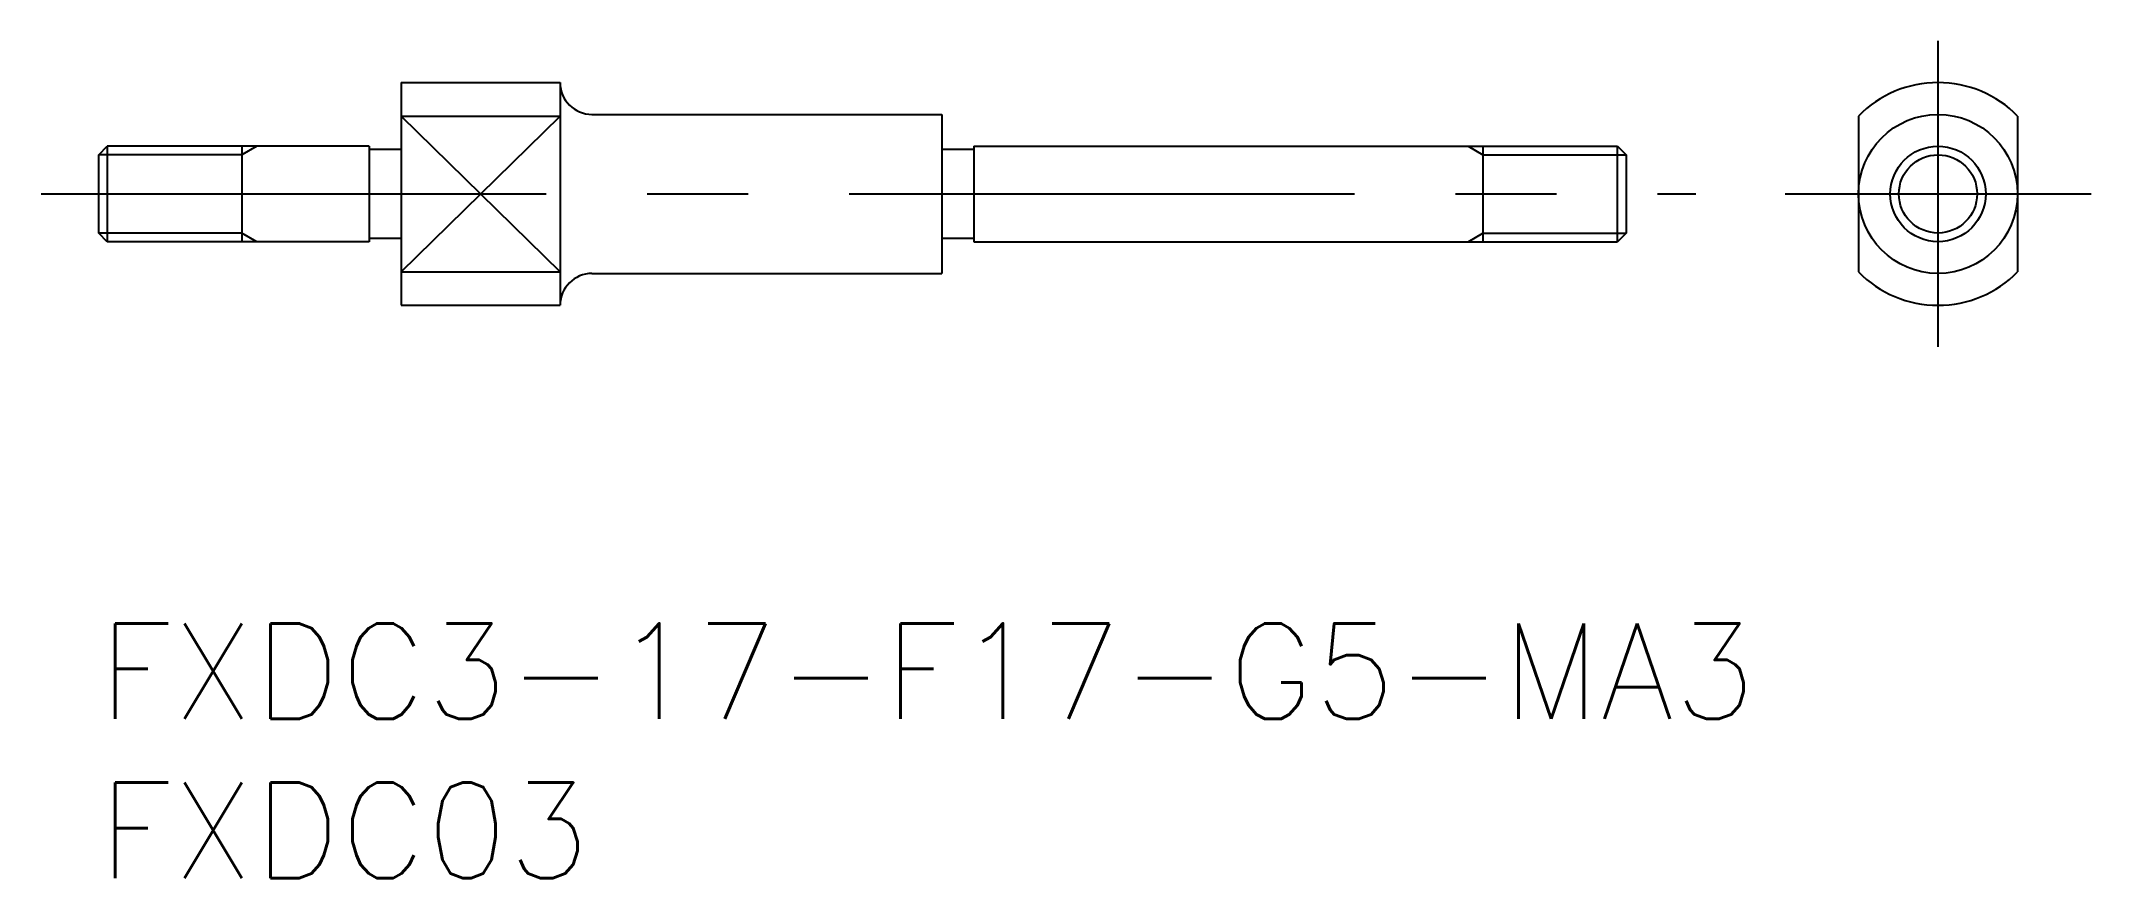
# Model space of a CAD drawing. Extents: x -1.8 to 62.6, y -8 to 18.3.
import ezdxf

# ---------------------------------------------------------------- set-up
doc = ezdxf.new("R2010")
doc.units = 0
doc.header["$LTSCALE"] = 0.5
doc.linetypes.add('CENTER', pattern=[50.8, 31.75, -6.35, 6.35, -6.35])
for name, color, linetype in [('MSM_CENTER', 1, 'CENTER'), ('MSM_CONTINUOUS', 7, 'CONTINUOUS'), ('MSM_NARROW', 5, 'CONTINUOUS'), ('MSM_PART_NUMBER', 7, 'CONTINUOUS')]:
    doc.layers.add(name, color=color, linetype=linetype)
doc.styles.get("Standard").update_dxf_attribs({"font": 'txt.shx', "height": 3, "bigfont": 'bigfont.shx'})

# ---------------------------------------------------------------- blocks, each defined once
blk = doc.blocks.new('*U9')
at = {"layer": 'MSM_PART_NUMBER'}
blk.add_text('FXDC3-17-F17-G5-MA3', height=3, dxfattribs=at).set_placement((0, -3))
blk = doc.blocks.new('*U10')
at = {"layer": 'MSM_PART_NUMBER'}
blk.add_text('FXDC03', height=3, dxfattribs=at).set_placement((0, -8))

msp = doc.modelspace()

# ---------------------------------------------------------------- linework, layer by layer
at = {"layer": 'MSM_CENTER'}
for p, q in [((57.799, 8.692), (57.799, 18.308)), ((-1.813, 13.5), (50.194, 13.5)), ((52.992, 13.5), (62.607, 13.5))]:
    msp.add_line(p, q, dxfattribs=at)
at = {"layer": 'MSM_CONTINUOUS'}
for p, q in [((9.5, 17), (14.5, 17)), ((9.5, 17), (9.5, 10)), ((14.5, 17), (14.5, 10)), ((9.5, 15.949), (14.5, 15.949)), ((15.5, 16), (26.5, 16)), ((26.5, 16), (26.5, 11)), ((55.299, 15.949), (55.299, 11.051)), ((60.299, 15.949), (60.299, 11.051)), ((0, 14.729), (0.27, 15)), ((0.27, 15), (0.27, 12)), ((8.5, 15), (0.27, 15)), ((4.5, 15), (4.5, 12)), ((8.5, 15), (8.5, 12)), ((9.5, 14.9), (8.5, 14.9)), ((27.5, 14.9), (26.5, 14.9)), ((27.5, 15), (27.5, 12)), ((27.5, 15), (47.73, 15)), ((43.5, 15), (43.5, 12)), ((47.73, 12), (47.73, 15)), ((47.73, 15), (48, 14.729)), ((0, 12.27), (0, 14.729)), ((48, 14.729), (48, 12.27)), ((0.27, 12), (0, 12.27)), ((48, 12.27), (47.73, 12)), ((8.5, 12), (0.27, 12)), ((9.5, 12.1), (8.5, 12.1)), ((27.5, 12.1), (26.5, 12.1)), ((27.5, 12), (47.73, 12)), ((9.5, 11.051), (14.5, 11.051)), ((15.5, 11), (26.5, 11)), ((9.5, 10), (14.5, 10))]:
    msp.add_line(p, q, dxfattribs=at)
for radius in [2.5, 1.5]:
    msp.add_circle((57.799, 13.5), radius, dxfattribs=at)
for centre, radius, start, end in [((15.5, 17), 1, 180, 270), ((57.799, 13.5), 3.5, 44.41531, 135.58469), ((15.5, 10), 1, 90, 180), ((57.799, 13.5), 3.5, 224.41531, 315.58469)]:
    msp.add_arc(centre, radius, start, end, dxfattribs=at)
at = {"layer": 'MSM_NARROW'}
for p, q in [((9.5, 11.051), (14.5, 15.949)), ((9.5, 15.949), (14.5, 11.051)), ((4.969, 15), (4.5, 14.729)), ((43.031, 15), (43.5, 14.729)), ((4.5, 14.729), (0, 14.729)), ((43.5, 14.729), (48, 14.729)), ((4.5, 12.27), (0, 12.27)), ((4.969, 12), (4.5, 12.27)), ((43.031, 12), (43.5, 12.27)), ((43.5, 12.27), (48, 12.27))]:
    msp.add_line(p, q, dxfattribs=at)
msp.add_circle((57.799, 13.5), 1.229, dxfattribs=at)

# ---------------------------------------------------------------- block references
at = {"layer": 'MSM_CONTINUOUS'}
for name in ['*U9', '*U10']:
    msp.add_blockref(name, (0, 0), dxfattribs=at)

doc.saveas('drawing.dxf')
